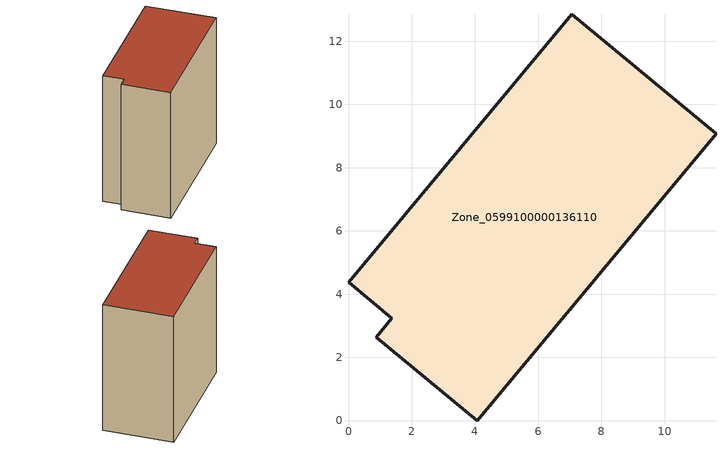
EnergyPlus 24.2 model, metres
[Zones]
Zone_0599100000136110
 floor ground (C_G): 0.88,2.64 1.38,3.24 0,4.38 7.07,12.85 11.63,9.07 4.07,0 z0
 wall outside (C_F): 1.38,3.24 0.88,2.64 4.07,0 11.63,9.07 7.07,12.85 0,4.38 1.38,3.24 z0:11.68
 roof outside (C_R): 7.07,12.85 0,4.38 1.38,3.24 0.88,2.64 4.07,0 11.63,9.07 z11.68
[BUILDING]
Pand.0599100000136110: North Axis=0; Terrain=City; Loads Convergence Tolerance Value=0.04; Temperature Convergence Tolerance Value=0.4; Solar Distribution=FullExterior; Maximum Number of Warmup Days=25; Minimum Number of Warmup Days=1
[Site:Location]
Rotterdam.The.Hague.AP_ZH_NLD Design_Conditions: Latitude=51.96; Longitude=4.45; Time Zone=1; Elevation=-4.5
[SITE:GROUNDTEMPERATURE:BUILDINGSURFACE]
18, 18, 18, 18, 18, 18, 18, 18, 18, 18, 18, 18
[MATERIAL] Thermal Absorptance=0.9; Solar Absorptance=0.7; Visible Absorptance=0.7
Name | Roughness | Thickness | Conductivity | Density | Specific Heat
G.TI.1946 | MediumSmooth | 0.15 | 1 | 540 | 1210
F.TI.1946 | Rough | 0.3 | 0.857143 | 1920 | 840
R.TI.1946 | MediumRough | 0.2 | 0.1 | 1500 | 1000
[CONSTRUCTION]
C_G: G.TI.1946
C_F: F.TI.1946
C_R: R.TI.1946
[ZONE]
Zone_0599100000136110: Type=1; Multiplier=1; Ceiling Height=Autocalculate; Volume=Autocalculate; Floor Area=autocalculate; Part of Total Floor Area=Yes
[ZONEINFILTRATION:DESIGNFLOWRATE]
Infil_Zone_0599100000136110: Zone or ZoneList or Space or SpaceList=Zone_0599100000136110; Schedule=AlwaysOn; Design Flow Rate Calculation Method=Flow/Area; Flow Rate per Floor Area=0.003; Constant Term Coefficient=1; Temperature Term Coefficient=0; Velocity Term Coefficient=0; Velocity Squared Term Coefficient=0
[HVACTEMPLATE:ZONE:IDEALLOADSAIRSYSTEM]
Zone_0599100000136110: Maximum Heating Supply Air Temperature=50; Minimum Cooling Supply Air Temperature=13; Maximum Heating Supply Air Humidity Ratio=0.0156; Minimum Cooling Supply Air Humidity Ratio=0.0077; Heating Limit=NoLimit; Cooling Limit=NoLimit; Dehumidification Control Type=ConstantSensibleHeatRatio; Cooling Sensible Heat Ratio=0.7; Dehumidification Setpoint=60; Humidification Control Type=None; Humidification Setpoint=30; Outdoor Air Method=None; Outdoor Air Flow Rate per Person=0.00944; Outdoor Air Flow Rate per Zone Floor Area=0; Outdoor Air Flow Rate per Zone=0; Demand Controlled Ventilation Type=None; Outdoor Air Economizer Type=NoEconomizer; Heat Recovery Type=None; Sensible Heat Recovery Effectiveness=0.7; Latent Heat Recovery Effectiveness=0.65
[ZONECONTROL:THERMOSTAT]
ThermostatControl_Zone_0599100000136110: Zone or ZoneList=Zone_0599100000136110; Control Type Schedule=DualSetpointControlType; Control 1=Thermostat_Zone_0599100000136110; Temperature Difference Between Cutout And Setpoint=0
[THERMOSTATSETPOINT:DUALSETPOINT]
Thermostat_Zone_0599100000136110: Heating Setpoint Temperature Schedule=HeatingSetpoint_Zone_0599100000136110; Cooling Setpoint Temperature Schedule=CoolingSetpoint_Zone_0599100000136110
[SCHEDULE:COMPACT]
HeatingSetpoint_Zone_0599100000136110: Through: 12/31, For: AllDays, Until: 24:00, 21
CoolingSetpoint_Zone_0599100000136110: Through: 12/31, For: AllDays, Until: 24:00, 24
DualSetpointControlType: Through: 12/31, For: AllDays, Until: 24:00, 4
AlwaysOn: Through: 12/31, For: AllDays, Until: 24:00, 1
